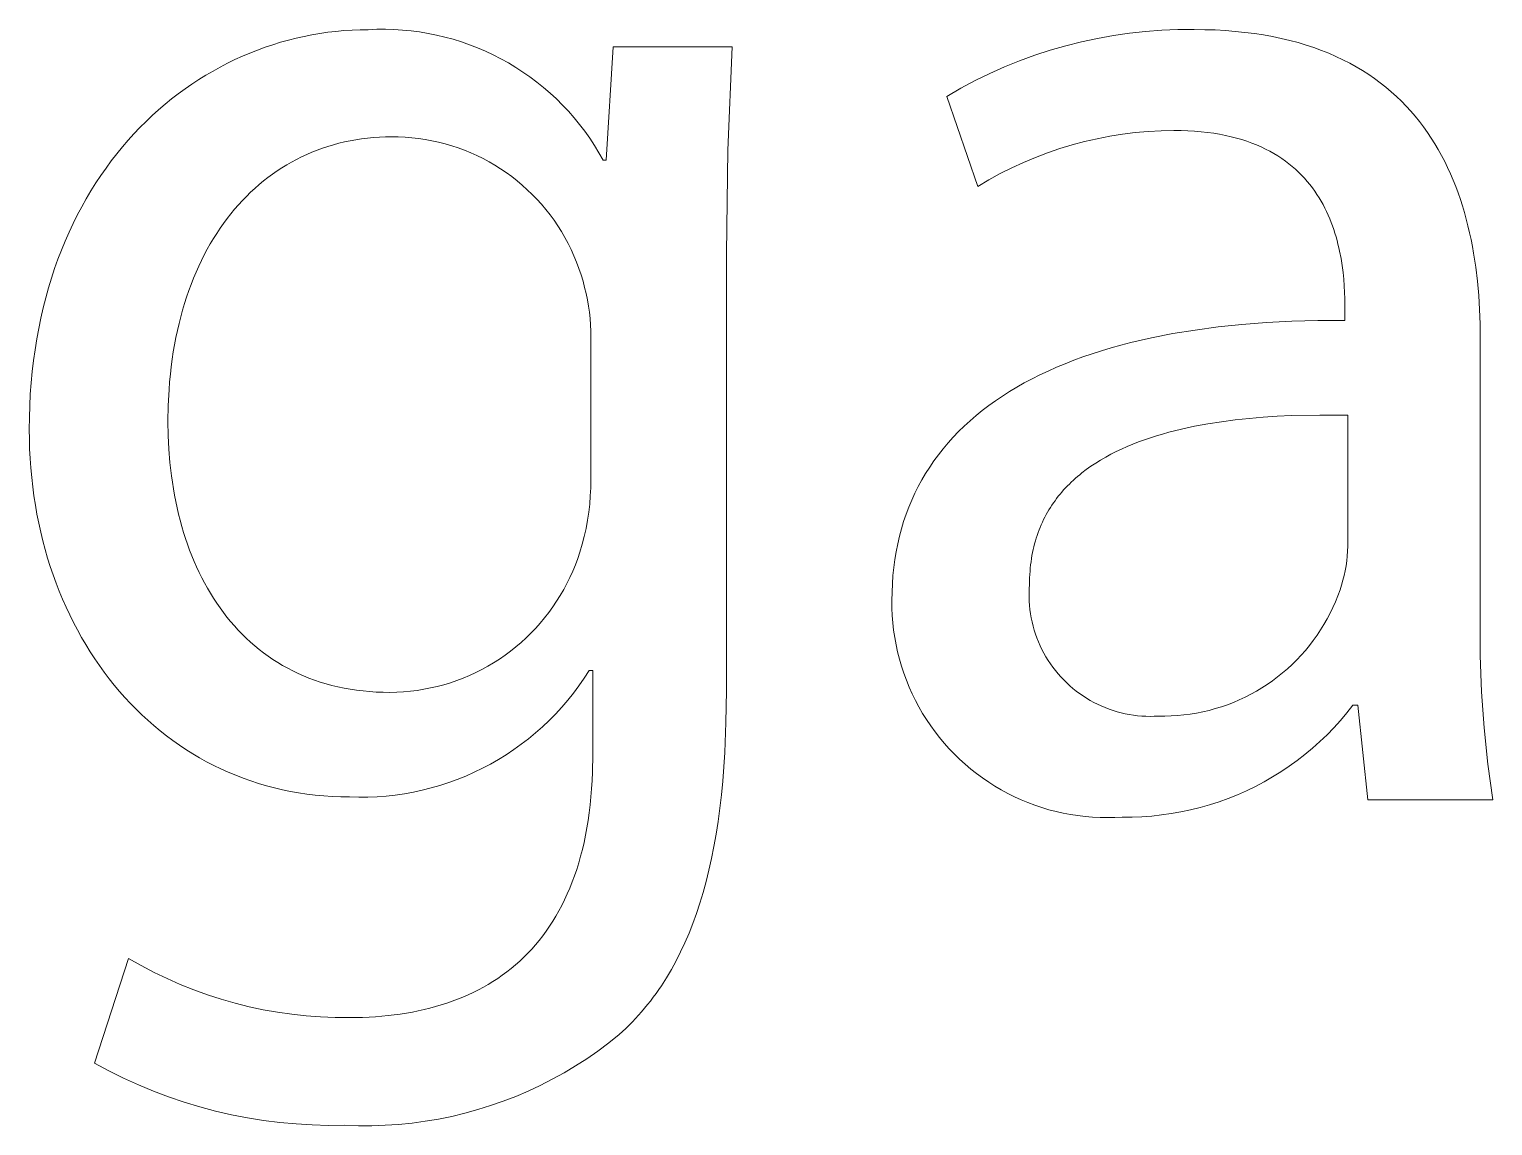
# Model space of a CAD drawing. Header units: millimetres. Extents: x 0 to 3480, y 0 to 2432.
# Drawn here: x 3240.81 to 3273.58, y 237.4 to 261.95 of the extents above; entities that cross this region are included whole.
import ezdxf

# ---------------------------------------------------------------- set-up
doc = ezdxf.new("R2010")
doc.units = ezdxf.units.MM
doc.header["$MEASUREMENT"] = 0
doc.layers.add('Domyślny', color=7, linetype='Continuous', true_color=0x000000)

msp = doc.modelspace()

# ---------------------------------------------------------------- linework, layer by layer
at = {"layer": 'Domyślny', "color": 18, "lineweight": 15, "true_color": 0x000000}
for p, q in [((3247.32, 261.854), (3247.499, 261.88)), ((3247.499, 261.88), (3247.678, 261.901)), ((3247.678, 261.901), (3247.858, 261.917)), ((3247.858, 261.917), (3248.039, 261.929)), ((3248.039, 261.929), (3248.22, 261.936)), ((3248.22, 261.936), (3248.401, 261.939)), ((3248.401, 261.939), (3248.594, 261.947)), ((3248.594, 261.947), (3248.786, 261.948)), ((3248.786, 261.948), (3248.978, 261.943)), ((3248.978, 261.943), (3249.171, 261.931)), ((3249.171, 261.931), (3249.362, 261.913)), ((3249.362, 261.913), (3249.553, 261.888)), ((3249.553, 261.888), (3249.743, 261.856)), ((3265.448, 261.86), (3265.809, 261.899)), ((3265.809, 261.899), (3266.171, 261.926)), ((3266.171, 261.926), (3266.534, 261.94)), ((3266.534, 261.94), (3266.897, 261.942)), ((3266.897, 261.942), (3267.136, 261.939)), ((3267.136, 261.939), (3267.369, 261.932)), ((3267.369, 261.932), (3267.597, 261.919)), ((3267.597, 261.919), (3267.819, 261.902)), ((3267.819, 261.902), (3268.036, 261.879)), ((3268.036, 261.879), (3268.247, 261.852)), ((3245.92, 261.482), (3246.091, 261.545)), ((3246.091, 261.545), (3246.263, 261.603)), ((3246.263, 261.603), (3246.437, 261.656)), ((3246.437, 261.656), (3246.612, 261.705)), ((3246.612, 261.705), (3246.787, 261.749)), ((3246.787, 261.749), (3246.964, 261.788)), ((3246.964, 261.788), (3247.141, 261.824)), ((3247.141, 261.824), (3247.32, 261.854)), ((3249.743, 261.856), (3249.931, 261.818)), ((3249.931, 261.818), (3250.119, 261.774)), ((3250.119, 261.774), (3250.304, 261.723)), ((3250.304, 261.723), (3250.488, 261.666)), ((3250.488, 261.666), (3250.67, 261.603)), ((3250.67, 261.603), (3250.849, 261.533)), ((3253.733, 259.018), (3253.883, 261.556)), ((3253.883, 261.556), (3256.549, 261.556)), ((3256.549, 261.556), (3256.454, 259.245)), ((3263.674, 261.479), (3264.023, 261.58)), ((3264.023, 261.58), (3264.376, 261.668)), ((3264.376, 261.668), (3264.731, 261.745)), ((3264.731, 261.745), (3265.088, 261.809)), ((3265.088, 261.809), (3265.448, 261.86)), ((3268.247, 261.852), (3268.453, 261.821)), ((3268.453, 261.821), (3268.653, 261.785)), ((3268.653, 261.785), (3268.849, 261.744)), ((3268.849, 261.744), (3269.039, 261.699)), ((3269.039, 261.699), (3269.224, 261.649)), ((3269.224, 261.649), (3269.404, 261.596)), ((3269.404, 261.596), (3269.579, 261.538)), ((3245.25, 261.188), (3245.416, 261.268)), ((3245.416, 261.268), (3245.582, 261.344)), ((3245.582, 261.344), (3245.75, 261.415)), ((3245.75, 261.415), (3245.92, 261.482)), ((3250.849, 261.533), (3251.026, 261.458)), ((3251.026, 261.458), (3251.2, 261.376)), ((3251.2, 261.376), (3251.372, 261.288)), ((3251.372, 261.288), (3251.54, 261.195)), ((3262.651, 261.106), (3262.988, 261.242)), ((3262.988, 261.242), (3263.329, 261.366)), ((3263.329, 261.366), (3263.674, 261.479)), ((3269.579, 261.538), (3269.749, 261.476)), ((3269.749, 261.476), (3269.914, 261.41)), ((3269.914, 261.41), (3270.074, 261.34)), ((3270.074, 261.34), (3270.23, 261.267)), ((3270.23, 261.267), (3270.381, 261.189)), ((3244.608, 260.823), (3244.766, 260.921)), ((3244.766, 260.921), (3244.925, 261.014)), ((3244.925, 261.014), (3245.087, 261.103)), ((3245.087, 261.103), (3245.25, 261.188)), ((3251.54, 261.195), (3251.705, 261.096)), ((3251.705, 261.096), (3251.866, 260.991)), ((3251.866, 260.991), (3252.024, 260.881)), ((3261.993, 260.799), (3262.319, 260.958)), ((3262.319, 260.958), (3262.651, 261.106)), ((3270.381, 261.189), (3270.527, 261.108)), ((3270.527, 261.108), (3270.669, 261.024)), ((3270.669, 261.024), (3270.806, 260.936)), ((3270.806, 260.936), (3270.939, 260.845)), ((3244.147, 260.503), (3244.298, 260.614)), ((3244.298, 260.614), (3244.452, 260.721)), ((3244.452, 260.721), (3244.608, 260.823)), ((3252.024, 260.881), (3252.178, 260.766)), ((3252.178, 260.766), (3252.328, 260.645)), ((3252.328, 260.645), (3252.474, 260.519)), ((3261.357, 260.447), (3261.672, 260.628)), ((3261.672, 260.628), (3261.993, 260.799)), ((3270.939, 260.845), (3271.067, 260.75)), ((3271.067, 260.75), (3271.191, 260.652)), ((3271.191, 260.652), (3271.311, 260.551)), ((3243.706, 260.145), (3243.851, 260.269)), ((3243.851, 260.269), (3243.998, 260.388)), ((3243.998, 260.388), (3244.147, 260.503)), ((3252.474, 260.519), (3252.615, 260.388)), ((3252.615, 260.388), (3252.752, 260.253)), ((3252.752, 260.253), (3252.884, 260.113)), ((3262.053, 258.43), (3261.357, 260.447)), ((3271.311, 260.551), (3271.427, 260.447)), ((3271.427, 260.447), (3271.538, 260.339)), ((3271.538, 260.339), (3271.646, 260.229)), ((3271.646, 260.229), (3271.749, 260.116)), ((3243.425, 259.885), (3243.564, 260.017)), ((3243.564, 260.017), (3243.706, 260.145)), ((3252.884, 260.113), (3253.011, 259.968)), ((3253.011, 259.968), (3253.133, 259.82)), ((3271.749, 260.116), (3271.849, 260.001)), ((3271.849, 260.001), (3271.944, 259.883)), ((3243.023, 259.463), (3243.154, 259.608)), ((3243.154, 259.608), (3243.288, 259.748)), ((3243.288, 259.748), (3243.425, 259.885)), ((3253.133, 259.82), (3253.25, 259.667)), ((3253.25, 259.667), (3253.361, 259.51)), ((3265.293, 259.599), (3265.007, 259.554)), ((3265.58, 259.635), (3265.293, 259.599)), ((3265.868, 259.66), (3265.58, 259.635)), ((3266.156, 259.676), (3265.868, 259.66)), ((3266.445, 259.682), (3266.156, 259.676)), ((3266.604, 259.68), (3266.445, 259.682)), ((3266.759, 259.675), (3266.604, 259.68)), ((3266.909, 259.666), (3266.759, 259.675)), ((3267.055, 259.654), (3266.909, 259.666)), ((3267.197, 259.638), (3267.055, 259.654)), ((3267.335, 259.619), (3267.197, 259.638)), ((3267.468, 259.597), (3267.335, 259.619)), ((3267.598, 259.571), (3267.468, 259.597)), ((3271.944, 259.883), (3272.036, 259.762)), ((3272.036, 259.762), (3272.124, 259.638)), ((3272.124, 259.638), (3272.208, 259.513)), ((3242.77, 259.161), (3242.895, 259.314)), ((3242.895, 259.314), (3243.023, 259.463)), ((3247.376, 259.286), (3247.257, 259.243)), ((3247.497, 259.326), (3247.376, 259.286)), ((3247.62, 259.363), (3247.497, 259.326)), ((3247.744, 259.396), (3247.62, 259.363)), ((3247.869, 259.426), (3247.744, 259.396)), ((3247.996, 259.452), (3247.869, 259.426)), ((3248.125, 259.475), (3247.996, 259.452)), ((3248.254, 259.495), (3248.125, 259.475)), ((3248.385, 259.511), (3248.254, 259.495)), ((3248.518, 259.523), (3248.385, 259.511)), ((3248.652, 259.532), (3248.518, 259.523)), ((3248.787, 259.538), (3248.652, 259.532)), ((3248.923, 259.54), (3248.787, 259.538)), ((3249.075, 259.538), (3248.923, 259.54)), ((3249.227, 259.531), (3249.075, 259.538)), ((3249.378, 259.52), (3249.227, 259.531)), ((3249.529, 259.503), (3249.378, 259.52)), ((3249.679, 259.48), (3249.529, 259.503)), ((3249.829, 259.453), (3249.679, 259.48)), ((3249.977, 259.42), (3249.829, 259.453)), ((3250.124, 259.383), (3249.977, 259.42)), ((3250.27, 259.34), (3250.124, 259.383)), ((3250.414, 259.292), (3250.27, 259.34)), ((3250.557, 259.24), (3250.414, 259.292)), ((3253.361, 259.51), (3253.468, 259.349)), ((3253.468, 259.349), (3253.568, 259.185)), ((3256.454, 259.245), (3256.421, 256.932)), ((3263.886, 259.276), (3263.612, 259.182)), ((3264.163, 259.36), (3263.886, 259.276)), ((3264.442, 259.434), (3264.163, 259.36)), ((3264.724, 259.499), (3264.442, 259.434)), ((3265.007, 259.554), (3264.724, 259.499)), ((3267.723, 259.543), (3267.598, 259.571)), ((3267.845, 259.512), (3267.723, 259.543)), ((3267.962, 259.478), (3267.845, 259.512)), ((3268.076, 259.441), (3267.962, 259.478)), ((3268.186, 259.401), (3268.076, 259.441)), ((3268.293, 259.359), (3268.186, 259.401)), ((3268.396, 259.315), (3268.293, 259.359)), ((3268.495, 259.268), (3268.396, 259.315)), ((3268.591, 259.218), (3268.495, 259.268)), ((3272.208, 259.513), (3272.288, 259.385)), ((3272.288, 259.385), (3272.365, 259.254)), ((3272.365, 259.254), (3272.439, 259.122)), ((3242.529, 258.842), (3242.648, 259.003)), ((3242.648, 259.003), (3242.77, 259.161)), ((3246.685, 258.977), (3246.575, 258.914)), ((3246.796, 259.036), (3246.685, 258.977)), ((3246.908, 259.093), (3246.796, 259.036)), ((3247.023, 259.146), (3246.908, 259.093)), ((3247.139, 259.196), (3247.023, 259.146)), ((3247.257, 259.243), (3247.139, 259.196)), ((3250.698, 259.182), (3250.557, 259.24)), ((3250.836, 259.12), (3250.698, 259.182)), ((3250.973, 259.053), (3250.836, 259.12)), ((3251.107, 258.981), (3250.973, 259.053)), ((3251.238, 258.905), (3251.107, 258.981)), ((3253.568, 259.185), (3253.663, 259.018)), ((3253.663, 259.018), (3253.733, 259.018)), ((3263.076, 258.967), (3262.813, 258.846)), ((3263.342, 259.079), (3263.076, 258.967)), ((3263.612, 259.182), (3263.342, 259.079)), ((3268.683, 259.166), (3268.591, 259.218)), ((3268.772, 259.113), (3268.683, 259.166)), ((3268.858, 259.057), (3268.772, 259.113)), ((3268.94, 258.999), (3268.858, 259.057)), ((3269.019, 258.939), (3268.94, 258.999)), ((3269.095, 258.877), (3269.019, 258.939)), ((3272.439, 259.122), (3272.509, 258.987)), ((3272.509, 258.987), (3272.575, 258.851)), ((3242.3, 258.507), (3242.413, 258.676)), ((3242.413, 258.676), (3242.529, 258.842)), ((3246.156, 258.631), (3246.055, 258.552)), ((3246.258, 258.706), (3246.156, 258.631)), ((3246.362, 258.779), (3246.258, 258.706)), ((3246.468, 258.848), (3246.362, 258.779)), ((3246.575, 258.914), (3246.468, 258.848)), ((3251.367, 258.824), (3251.238, 258.905)), ((3251.493, 258.739), (3251.367, 258.824)), ((3251.615, 258.65), (3251.493, 258.739)), ((3251.735, 258.556), (3251.615, 258.65)), ((3262.555, 258.716), (3262.301, 258.578)), ((3262.813, 258.846), (3262.555, 258.716)), ((3269.168, 258.814), (3269.095, 258.877)), ((3269.238, 258.748), (3269.168, 258.814)), ((3269.305, 258.682), (3269.238, 258.748)), ((3269.369, 258.613), (3269.305, 258.682)), ((3269.43, 258.544), (3269.369, 258.613)), ((3272.575, 258.851), (3272.638, 258.712)), ((3272.638, 258.712), (3272.698, 258.572)), ((3242.086, 258.156), (3242.191, 258.333)), ((3242.191, 258.333), (3242.3, 258.507)), ((3245.766, 258.299), (3245.674, 258.208)), ((3245.861, 258.386), (3245.766, 258.299)), ((3245.957, 258.471), (3245.861, 258.386)), ((3246.055, 258.552), (3245.957, 258.471)), ((3251.852, 258.459), (3251.735, 258.556)), ((3251.964, 258.357), (3251.852, 258.459)), ((3252.074, 258.252), (3251.964, 258.357)), ((3262.301, 258.578), (3262.053, 258.43)), ((3269.489, 258.473), (3269.43, 258.544)), ((3269.545, 258.4), (3269.489, 258.473)), ((3269.598, 258.327), (3269.545, 258.4)), ((3269.648, 258.252), (3269.598, 258.327)), ((3272.698, 258.572), (3272.755, 258.43)), ((3272.755, 258.43), (3272.808, 258.287)), ((3272.808, 258.287), (3272.859, 258.141)), ((3241.886, 257.788), (3241.984, 257.974)), ((3241.984, 257.974), (3242.086, 258.156)), ((3245.495, 258.019), (3245.409, 257.919)), ((3245.583, 258.115), (3245.495, 258.019)), ((3245.674, 258.208), (3245.583, 258.115)), ((3252.18, 258.143), (3252.074, 258.252)), ((3252.282, 258.03), (3252.18, 258.143)), ((3252.38, 257.914), (3252.282, 258.03)), ((3269.696, 258.177), (3269.648, 258.252)), ((3269.742, 258.1), (3269.696, 258.177)), ((3269.785, 258.023), (3269.742, 258.1)), ((3269.826, 257.945), (3269.785, 258.023)), ((3269.865, 257.866), (3269.826, 257.945)), ((3272.859, 258.141), (3272.906, 257.995)), ((3272.906, 257.995), (3272.95, 257.847)), ((3241.791, 257.598), (3241.886, 257.788)), ((3245.242, 257.712), (3245.162, 257.604)), ((3245.324, 257.817), (3245.242, 257.712)), ((3245.409, 257.919), (3245.324, 257.817)), ((3252.474, 257.795), (3252.38, 257.914)), ((3252.563, 257.672), (3252.474, 257.795)), ((3252.649, 257.547), (3252.563, 257.672)), ((3269.901, 257.786), (3269.865, 257.866)), ((3269.935, 257.707), (3269.901, 257.786)), ((3269.967, 257.626), (3269.935, 257.707)), ((3269.997, 257.546), (3269.967, 257.626)), ((3272.95, 257.847), (3272.992, 257.697)), ((3272.992, 257.697), (3273.03, 257.547)), ((3241.614, 257.207), (3241.7, 257.405)), ((3241.7, 257.405), (3241.791, 257.598)), ((3245.009, 257.38), (3244.936, 257.264)), ((3245.085, 257.493), (3245.009, 257.38)), ((3245.162, 257.604), (3245.085, 257.493)), ((3252.73, 257.418), (3252.649, 257.547)), ((3252.807, 257.287), (3252.73, 257.418)), ((3252.879, 257.153), (3252.807, 257.287)), ((3270.025, 257.465), (3269.997, 257.546)), ((3270.052, 257.383), (3270.025, 257.465)), ((3270.076, 257.302), (3270.052, 257.383)), ((3270.099, 257.221), (3270.076, 257.302)), ((3273.03, 257.547), (3273.066, 257.395)), ((3273.066, 257.395), (3273.099, 257.242)), ((3241.452, 256.8), (3241.531, 257.005)), ((3241.531, 257.005), (3241.614, 257.207)), ((3244.797, 257.023), (3244.73, 256.898)), ((3244.865, 257.145), (3244.797, 257.023)), ((3244.936, 257.264), (3244.865, 257.145)), ((3252.946, 257.017), (3252.879, 257.153)), ((3253.009, 256.879), (3252.946, 257.017)), ((3270.119, 257.14), (3270.099, 257.221)), ((3270.139, 257.059), (3270.119, 257.14)), ((3270.156, 256.978), (3270.139, 257.059)), ((3270.187, 256.818), (3270.156, 256.978)), ((3273.099, 257.242), (3273.129, 257.088)), ((3273.129, 257.088), (3273.157, 256.933)), ((3241.377, 256.59), (3241.452, 256.8)), ((3244.605, 256.642), (3244.546, 256.509)), ((3244.666, 256.771), (3244.605, 256.642)), ((3244.73, 256.898), (3244.666, 256.771)), ((3253.067, 256.738), (3253.009, 256.879)), ((3253.12, 256.596), (3253.067, 256.738)), ((3256.421, 256.932), (3256.421, 247.139)), ((3270.212, 256.659), (3270.187, 256.818)), ((3270.232, 256.504), (3270.212, 256.659)), ((3273.157, 256.933), (3273.204, 256.621)), ((3241.241, 256.16), (3241.307, 256.377)), ((3241.307, 256.377), (3241.377, 256.59)), ((3244.489, 256.374), (3244.435, 256.237)), ((3244.546, 256.509), (3244.489, 256.374)), ((3253.168, 256.452), (3253.12, 256.596)), ((3253.211, 256.306), (3253.168, 256.452)), ((3253.248, 256.169), (3253.211, 256.306)), ((3270.247, 256.351), (3270.232, 256.504)), ((3270.257, 256.203), (3270.247, 256.351)), ((3273.204, 256.621), (3273.242, 256.306)), ((3273.242, 256.306), (3273.271, 255.99)), ((3241.179, 255.939), (3241.241, 256.16)), ((3244.383, 256.097), (3244.334, 255.954)), ((3244.435, 256.237), (3244.383, 256.097)), ((3253.281, 256.031), (3253.248, 256.169)), ((3253.31, 255.892), (3253.281, 256.031)), ((3270.265, 256.059), (3270.257, 256.203)), ((3270.269, 255.92), (3270.265, 256.059)), ((3273.271, 255.99), (3273.291, 255.672)), ((3241.069, 255.485), (3241.122, 255.714)), ((3241.122, 255.714), (3241.179, 255.939)), ((3244.244, 255.661), (3244.203, 255.511)), ((3244.288, 255.809), (3244.244, 255.661)), ((3244.334, 255.954), (3244.288, 255.809)), ((3253.334, 255.752), (3253.31, 255.892)), ((3253.354, 255.612), (3253.334, 255.752)), ((3270.27, 255.788), (3270.269, 255.92)), ((3270.27, 255.429), (3270.27, 255.788)), ((3273.291, 255.672), (3273.302, 255.353)), ((3241.021, 255.253), (3241.069, 255.485)), ((3244.164, 255.359), (3244.128, 255.204)), ((3244.203, 255.511), (3244.164, 255.359)), ((3253.369, 255.471), (3253.354, 255.612)), ((3253.38, 255.329), (3253.369, 255.471)), ((3253.386, 255.187), (3253.38, 255.329)), ((3267.435, 255.284), (3267.967, 255.339)), ((3267.967, 255.339), (3268.517, 255.382)), ((3268.517, 255.382), (3269.084, 255.411)), ((3269.084, 255.411), (3269.669, 255.426)), ((3269.669, 255.426), (3270.27, 255.429)), ((3273.302, 255.353), (3273.306, 255.035)), ((3240.939, 254.776), (3240.978, 255.016)), ((3240.978, 255.016), (3241.021, 255.253)), ((3244.095, 255.047), (3244.064, 254.887)), ((3244.128, 255.204), (3244.095, 255.047)), ((3253.385, 254.904), (3253.388, 255.046)), ((3253.388, 255.046), (3253.386, 255.187)), ((3265.481, 254.934), (3265.942, 255.041)), ((3265.942, 255.041), (3266.422, 255.135)), ((3266.422, 255.135), (3266.92, 255.216)), ((3266.92, 255.216), (3267.435, 255.284)), ((3273.306, 255.035), (3273.306, 248.742)), ((3240.905, 254.532), (3240.939, 254.776)), ((3244.036, 254.725), (3244.012, 254.561)), ((3244.064, 254.887), (3244.036, 254.725)), ((3253.385, 251.867), (3253.385, 254.904)), ((3264.405, 254.612), (3264.611, 254.682)), ((3264.611, 254.682), (3264.822, 254.75)), ((3264.822, 254.75), (3265.037, 254.814)), ((3265.037, 254.814), (3265.256, 254.876)), ((3265.256, 254.876), (3265.481, 254.934)), ((3240.877, 254.285), (3240.905, 254.532)), ((3243.989, 254.394), (3243.97, 254.225)), ((3244.012, 254.561), (3243.989, 254.394)), ((3263.628, 254.298), (3263.815, 254.381)), ((3263.815, 254.381), (3264.007, 254.461)), ((3264.007, 254.461), (3264.204, 254.538)), ((3264.204, 254.538), (3264.405, 254.612)), ((3240.834, 253.778), (3240.853, 254.033)), ((3240.853, 254.033), (3240.877, 254.285)), ((3243.954, 254.054), (3243.94, 253.88)), ((3243.97, 254.225), (3243.954, 254.054)), ((3262.925, 253.935), (3263.094, 254.03)), ((3263.094, 254.03), (3263.267, 254.122)), ((3263.267, 254.122), (3263.445, 254.212)), ((3263.445, 254.212), (3263.628, 254.298)), ((3240.821, 253.52), (3240.834, 253.778)), ((3243.94, 253.88), (3243.922, 253.527)), ((3262.448, 253.631), (3262.602, 253.735)), ((3262.602, 253.735), (3262.761, 253.837)), ((3262.761, 253.837), (3262.925, 253.935)), ((3240.813, 253.257), (3240.821, 253.52)), ((3243.922, 253.527), (3243.916, 253.165)), ((3262.014, 253.3), (3262.154, 253.413)), ((3262.154, 253.413), (3262.298, 253.524)), ((3262.298, 253.524), (3262.448, 253.631)), ((3240.81, 252.991), (3240.813, 253.257)), ((3243.916, 253.165), (3243.921, 252.856)), ((3261.623, 252.942), (3261.748, 253.065)), ((3261.748, 253.065), (3261.879, 253.184)), ((3261.879, 253.184), (3262.014, 253.3)), ((3266.909, 253.061), (3266.617, 252.998)), ((3267.207, 253.116), (3266.909, 253.061)), ((3267.51, 253.163), (3267.207, 253.116)), ((3267.817, 253.203), (3267.51, 253.163)), ((3268.128, 253.236), (3267.817, 253.203)), ((3268.442, 253.263), (3268.128, 253.236)), ((3268.758, 253.284), (3268.442, 253.263)), ((3269.075, 253.299), (3268.758, 253.284)), ((3269.709, 253.312), (3269.075, 253.299)), ((3270.339, 253.308), (3269.709, 253.312)), ((3270.339, 250.376), (3270.339, 253.308)), ((3240.812, 252.773), (3240.81, 252.991)), ((3240.819, 252.557), (3240.812, 252.773)), ((3243.921, 252.856), (3243.936, 252.551)), ((3261.277, 252.559), (3261.387, 252.689)), ((3261.387, 252.689), (3261.503, 252.817)), ((3261.503, 252.817), (3261.623, 252.942)), ((3265.653, 252.711), (3265.524, 252.66)), ((3265.784, 252.758), (3265.653, 252.711)), ((3265.918, 252.804), (3265.784, 252.758)), ((3266.054, 252.847), (3265.918, 252.804)), ((3266.192, 252.888), (3266.054, 252.847)), ((3266.332, 252.927), (3266.192, 252.888)), ((3266.617, 252.998), (3266.332, 252.927)), ((3240.83, 252.342), (3240.819, 252.557)), ((3243.936, 252.551), (3243.96, 252.25)), ((3261.071, 252.288), (3261.171, 252.425)), ((3261.171, 252.425), (3261.277, 252.559)), ((3264.917, 252.371), (3264.804, 252.306)), ((3265.033, 252.434), (3264.917, 252.371)), ((3265.151, 252.495), (3265.033, 252.434)), ((3265.273, 252.552), (3265.151, 252.495)), ((3265.397, 252.608), (3265.273, 252.552)), ((3265.524, 252.66), (3265.397, 252.608)), ((3240.845, 252.129), (3240.83, 252.342)), ((3240.864, 251.918), (3240.845, 252.129)), ((3243.96, 252.25), (3243.994, 251.953)), ((3260.885, 252.006), (3260.975, 252.149)), ((3260.975, 252.149), (3261.071, 252.288)), ((3264.483, 252.093), (3264.383, 252.016)), ((3264.587, 252.167), (3264.483, 252.093)), ((3264.694, 252.238), (3264.587, 252.167)), ((3264.804, 252.306), (3264.694, 252.238)), ((3240.888, 251.709), (3240.864, 251.918)), ((3240.916, 251.502), (3240.888, 251.709)), ((3243.994, 251.953), (3244.015, 251.807)), ((3244.015, 251.807), (3244.038, 251.661)), ((3253.383, 251.684), (3253.385, 251.867)), ((3260.643, 251.562), (3260.719, 251.713)), ((3260.719, 251.713), (3260.799, 251.861)), ((3260.799, 251.861), (3260.885, 252.006)), ((3264.059, 251.725), (3264.017, 251.68)), ((3264.103, 251.769), (3264.059, 251.725)), ((3264.147, 251.812), (3264.103, 251.769)), ((3264.193, 251.854), (3264.147, 251.812)), ((3264.239, 251.896), (3264.193, 251.854)), ((3264.286, 251.937), (3264.239, 251.896)), ((3264.334, 251.977), (3264.286, 251.937)), ((3264.383, 252.016), (3264.334, 251.977)), ((3240.947, 251.297), (3240.916, 251.502)), ((3244.038, 251.661), (3244.063, 251.518)), ((3244.063, 251.518), (3244.091, 251.375)), ((3253.361, 251.319), (3253.375, 251.501)), ((3253.375, 251.501), (3253.383, 251.684)), ((3260.508, 251.252), (3260.573, 251.408)), ((3260.573, 251.408), (3260.643, 251.562)), ((3263.782, 251.396), (3263.746, 251.346)), ((3263.818, 251.445), (3263.782, 251.396)), ((3263.856, 251.494), (3263.818, 251.445)), ((3263.895, 251.542), (3263.856, 251.494)), ((3263.934, 251.589), (3263.895, 251.542)), ((3263.975, 251.635), (3263.934, 251.589)), ((3264.017, 251.68), (3263.975, 251.635)), ((3240.983, 251.094), (3240.947, 251.297)), ((3241.023, 250.893), (3240.983, 251.094)), ((3244.091, 251.375), (3244.121, 251.234)), ((3244.121, 251.234), (3244.154, 251.094)), ((3244.154, 251.094), (3244.189, 250.956)), ((3253.313, 250.956), (3253.34, 251.137)), ((3253.34, 251.137), (3253.361, 251.319)), ((3260.392, 250.931), (3260.447, 251.093)), ((3260.447, 251.093), (3260.508, 251.252)), ((3263.583, 251.083), (3263.554, 251.028)), ((3263.614, 251.137), (3263.583, 251.083)), ((3263.645, 251.191), (3263.614, 251.137)), ((3263.678, 251.243), (3263.645, 251.191)), ((3263.711, 251.295), (3263.678, 251.243)), ((3263.746, 251.346), (3263.711, 251.295)), ((3241.067, 250.694), (3241.023, 250.893)), ((3244.189, 250.956), (3244.227, 250.82)), ((3244.227, 250.82), (3244.267, 250.685)), ((3253.239, 250.597), (3253.279, 250.776)), ((3253.279, 250.776), (3253.313, 250.956)), ((3260.298, 250.598), (3260.343, 250.766)), ((3260.343, 250.766), (3260.392, 250.931)), ((3263.425, 250.74), (3263.402, 250.68)), ((3263.448, 250.799), (3263.425, 250.74)), ((3263.473, 250.858), (3263.448, 250.799)), ((3263.499, 250.915), (3263.473, 250.858)), ((3263.526, 250.972), (3263.499, 250.915)), ((3263.554, 251.028), (3263.526, 250.972)), ((3241.115, 250.498), (3241.067, 250.694)), ((3241.166, 250.303), (3241.115, 250.498)), ((3244.267, 250.685), (3244.309, 250.552)), ((3244.309, 250.552), (3244.354, 250.42)), ((3244.354, 250.42), (3244.402, 250.291)), ((3253.142, 250.245), (3253.194, 250.42)), ((3253.194, 250.42), (3253.239, 250.597)), ((3260.224, 250.254), (3260.258, 250.428)), ((3260.258, 250.428), (3260.298, 250.598)), ((3263.325, 250.43), (3263.308, 250.366)), ((3263.342, 250.494), (3263.325, 250.43)), ((3263.361, 250.557), (3263.342, 250.494)), ((3263.381, 250.619), (3263.361, 250.557)), ((3263.402, 250.68), (3263.381, 250.619)), ((3241.222, 250.112), (3241.166, 250.303)), ((3241.281, 249.922), (3241.222, 250.112)), ((3244.402, 250.291), (3244.452, 250.163)), ((3244.452, 250.163), (3244.504, 250.037)), ((3253.04, 249.956), (3253.093, 250.1)), ((3253.093, 250.1), (3253.142, 250.245)), ((3260.171, 249.9), (3260.195, 250.079)), ((3260.195, 250.079), (3260.224, 250.254)), ((3263.255, 250.098), (3263.245, 250.029)), ((3263.266, 250.166), (3263.255, 250.098)), ((3263.279, 250.234), (3263.266, 250.166)), ((3263.293, 250.3), (3263.279, 250.234)), ((3263.308, 250.366), (3263.293, 250.3)), ((3270.315, 250.046), (3270.327, 250.155)), ((3270.327, 250.155), (3270.335, 250.265)), ((3270.335, 250.265), (3270.339, 250.376)), ((3241.344, 249.735), (3241.281, 249.922)), ((3244.504, 250.037), (3244.558, 249.913)), ((3244.558, 249.913), (3244.615, 249.791)), ((3244.615, 249.791), (3244.675, 249.671)), ((3252.919, 249.676), (3252.982, 249.815)), ((3252.982, 249.815), (3253.04, 249.956)), ((3260.153, 249.719), (3260.171, 249.9)), ((3263.218, 249.743), (3263.214, 249.669)), ((3263.223, 249.816), (3263.218, 249.743)), ((3263.229, 249.888), (3263.223, 249.816)), ((3263.236, 249.959), (3263.229, 249.888)), ((3263.245, 250.029), (3263.236, 249.959)), ((3270.257, 249.72), (3270.28, 249.828)), ((3270.28, 249.828), (3270.3, 249.937)), ((3270.3, 249.937), (3270.315, 250.046)), ((3241.411, 249.551), (3241.344, 249.735)), ((3241.482, 249.369), (3241.411, 249.551)), ((3244.675, 249.671), (3244.737, 249.553)), ((3244.737, 249.553), (3244.801, 249.437)), ((3244.801, 249.437), (3244.868, 249.323)), ((3252.779, 249.404), (3252.851, 249.539)), ((3252.851, 249.539), (3252.919, 249.676)), ((3260.132, 249.348), (3260.14, 249.535)), ((3260.14, 249.535), (3260.153, 249.719)), ((3263.205, 249.425), (3263.202, 249.331)), ((3263.212, 249.518), (3263.205, 249.425)), ((3263.214, 249.669), (3263.212, 249.594)), ((3263.212, 249.594), (3263.212, 249.518)), ((3270.165, 249.402), (3270.2, 249.507)), ((3270.2, 249.507), (3270.23, 249.613)), ((3270.23, 249.613), (3270.257, 249.72)), ((3241.556, 249.19), (3241.482, 249.369)), ((3241.634, 249.013), (3241.556, 249.19)), ((3244.868, 249.323), (3244.937, 249.212)), ((3244.937, 249.212), (3245.009, 249.103)), ((3245.009, 249.103), (3245.083, 248.996)), ((3252.536, 249.016), (3252.621, 249.143)), ((3252.621, 249.143), (3252.703, 249.272)), ((3252.703, 249.272), (3252.779, 249.404)), ((3260.129, 249.159), (3260.132, 249.348)), ((3260.13, 248.993), (3260.129, 249.159)), ((3263.202, 249.331), (3263.202, 249.237)), ((3263.202, 249.237), (3263.205, 249.144)), ((3263.205, 249.144), (3263.211, 249.05)), ((3270.005, 249.004), (3270.063, 249.135)), ((3270.063, 249.135), (3270.117, 249.268)), ((3270.117, 249.268), (3270.165, 249.402)), ((3241.715, 248.84), (3241.634, 249.013)), ((3241.8, 248.669), (3241.715, 248.84)), ((3245.083, 248.996), (3245.159, 248.892)), ((3245.159, 248.892), (3245.238, 248.79)), ((3245.238, 248.79), (3245.319, 248.69)), ((3252.254, 248.655), (3252.352, 248.772)), ((3252.352, 248.772), (3252.446, 248.892)), ((3252.446, 248.892), (3252.536, 249.016)), ((3260.137, 248.828), (3260.13, 248.993)), ((3260.15, 248.663), (3260.137, 248.828)), ((3263.211, 249.05), (3263.221, 248.957)), ((3263.221, 248.957), (3263.234, 248.865)), ((3263.234, 248.865), (3263.25, 248.772)), ((3263.25, 248.772), (3263.269, 248.681)), ((3269.876, 248.748), (3269.943, 248.875)), ((3269.943, 248.875), (3270.005, 249.004)), ((3241.888, 248.501), (3241.8, 248.669)), ((3241.98, 248.335), (3241.888, 248.501)), ((3245.319, 248.69), (3245.403, 248.593)), ((3245.403, 248.593), (3245.489, 248.499)), ((3245.489, 248.499), (3245.578, 248.407)), ((3251.937, 248.324), (3252.046, 248.43)), ((3252.046, 248.43), (3252.152, 248.541)), ((3252.152, 248.541), (3252.254, 248.655)), ((3260.168, 248.498), (3260.15, 248.663)), ((3260.192, 248.334), (3260.168, 248.498)), ((3263.269, 248.681), (3263.291, 248.59)), ((3263.291, 248.59), (3263.317, 248.5)), ((3263.317, 248.5), (3263.345, 248.411)), ((3269.65, 248.383), (3269.729, 248.502)), ((3269.729, 248.502), (3269.805, 248.624)), ((3269.805, 248.624), (3269.876, 248.748)), ((3273.306, 248.742), (3273.306, 247.93)), ((3242.075, 248.173), (3241.98, 248.335)), ((3242.174, 248.014), (3242.075, 248.173)), ((3245.578, 248.407), (3245.669, 248.318)), ((3245.669, 248.318), (3245.762, 248.231)), ((3245.762, 248.231), (3245.858, 248.148)), ((3245.858, 248.148), (3245.957, 248.067)), ((3251.588, 248.027), (3251.707, 248.122)), ((3251.707, 248.122), (3251.824, 248.221)), ((3251.824, 248.221), (3251.937, 248.324)), ((3260.222, 248.171), (3260.192, 248.334)), ((3260.257, 248.009), (3260.222, 248.171)), ((3263.345, 248.411), (3263.377, 248.322)), ((3263.377, 248.322), (3263.412, 248.235)), ((3263.412, 248.235), (3263.449, 248.15)), ((3263.449, 248.15), (3263.49, 248.065)), ((3269.388, 248.042), (3269.479, 248.153)), ((3269.479, 248.153), (3269.566, 248.266)), ((3269.566, 248.266), (3269.65, 248.383)), ((3242.275, 247.858), (3242.174, 248.014)), ((3242.38, 247.705), (3242.275, 247.858)), ((3245.957, 248.067), (3246.057, 247.989)), ((3246.057, 247.989), (3246.161, 247.914)), ((3246.161, 247.914), (3246.266, 247.842)), ((3246.266, 247.842), (3246.374, 247.773)), ((3246.374, 247.773), (3246.485, 247.707)), ((3251.21, 247.768), (3251.339, 247.85)), ((3251.339, 247.85), (3251.465, 247.936)), ((3251.465, 247.936), (3251.588, 248.027)), ((3260.298, 247.849), (3260.257, 248.009)), ((3260.344, 247.69), (3260.298, 247.849)), ((3263.49, 248.065), (3263.533, 247.982)), ((3263.533, 247.982), (3263.579, 247.901)), ((3263.579, 247.901), (3263.629, 247.821)), ((3263.629, 247.821), (3263.68, 247.743)), ((3269.092, 247.731), (3269.194, 247.831)), ((3269.194, 247.831), (3269.293, 247.935)), ((3269.293, 247.935), (3269.388, 248.042)), ((3273.306, 247.93), (3273.334, 247.118)), ((3242.489, 247.555), (3242.38, 247.705)), ((3242.6, 247.409), (3242.489, 247.555)), ((3246.485, 247.707), (3246.598, 247.644)), ((3246.598, 247.644), (3246.713, 247.585)), ((3246.713, 247.585), (3246.831, 247.529)), ((3246.831, 247.529), (3246.951, 247.475)), ((3246.951, 247.475), (3247.073, 247.426)), ((3250.528, 247.425), (3250.669, 247.484)), ((3250.669, 247.484), (3250.808, 247.548)), ((3250.808, 247.548), (3250.944, 247.617)), ((3250.944, 247.617), (3251.078, 247.69)), ((3251.078, 247.69), (3251.21, 247.768)), ((3253.35, 247.591), (3253.239, 247.419)), ((3253.431, 247.591), (3253.35, 247.591)), ((3253.431, 245.713), (3253.431, 247.591)), ((3260.396, 247.533), (3260.344, 247.69)), ((3260.453, 247.377), (3260.396, 247.533)), ((3263.68, 247.743), (3263.735, 247.667)), ((3263.735, 247.667), (3263.792, 247.593)), ((3263.792, 247.593), (3263.851, 247.521)), ((3263.851, 247.521), (3263.913, 247.45)), ((3263.913, 247.45), (3263.978, 247.382)), ((3268.652, 247.365), (3268.767, 247.451)), ((3268.767, 247.451), (3268.878, 247.54)), ((3268.878, 247.54), (3268.987, 247.634)), ((3268.987, 247.634), (3269.092, 247.731)), ((3242.715, 247.265), (3242.6, 247.409)), ((3242.833, 247.126), (3242.715, 247.265)), ((3242.953, 246.989), (3242.833, 247.126)), ((3247.073, 247.426), (3247.198, 247.379)), ((3247.198, 247.379), (3247.326, 247.336)), ((3247.326, 247.336), (3247.456, 247.297)), ((3247.456, 247.297), (3247.588, 247.261)), ((3247.588, 247.261), (3247.723, 247.228)), ((3247.723, 247.228), (3247.86, 247.2)), ((3247.86, 247.2), (3248, 247.175)), ((3248, 247.175), (3248.142, 247.153)), ((3248.142, 247.153), (3248.286, 247.136)), ((3248.286, 247.136), (3248.433, 247.122)), ((3248.433, 247.122), (3248.582, 247.112)), ((3249.193, 247.116), (3249.346, 247.13)), ((3249.346, 247.13), (3249.497, 247.149)), ((3249.497, 247.149), (3249.648, 247.173)), ((3249.648, 247.173), (3249.798, 247.203)), ((3249.798, 247.203), (3249.947, 247.237)), ((3249.947, 247.237), (3250.095, 247.277)), ((3250.095, 247.277), (3250.241, 247.321)), ((3250.241, 247.321), (3250.385, 247.371)), ((3250.385, 247.371), (3250.528, 247.425)), ((3253.121, 247.25), (3252.998, 247.086)), ((3253.239, 247.419), (3253.121, 247.25)), ((3256.421, 247.139), (3256.412, 246.43)), ((3260.516, 247.224), (3260.453, 247.377)), ((3260.583, 247.073), (3260.516, 247.224)), ((3263.978, 247.382), (3264.044, 247.317)), ((3264.044, 247.317), (3264.113, 247.253)), ((3264.113, 247.253), (3264.184, 247.192)), ((3264.184, 247.192), (3264.257, 247.134)), ((3264.257, 247.134), (3264.332, 247.078)), ((3268.166, 247.063), (3268.291, 247.132)), ((3268.291, 247.132), (3268.414, 247.206)), ((3268.414, 247.206), (3268.534, 247.283)), ((3268.534, 247.283), (3268.652, 247.365)), ((3273.334, 247.118), (3273.39, 246.308)), ((3243.077, 246.856), (3242.953, 246.989)), ((3243.204, 246.727), (3243.077, 246.856)), ((3248.582, 247.112), (3248.734, 247.106)), ((3248.734, 247.106), (3248.888, 247.104)), ((3248.888, 247.104), (3249.041, 247.107)), ((3249.041, 247.107), (3249.193, 247.116)), ((3252.87, 246.927), (3252.736, 246.771)), ((3252.998, 247.086), (3252.87, 246.927)), ((3260.656, 246.924), (3260.583, 247.073)), ((3260.734, 246.778), (3260.656, 246.924)), ((3264.332, 247.078), (3264.409, 247.025)), ((3264.409, 247.025), (3264.488, 246.974)), ((3264.488, 246.974), (3264.569, 246.926)), ((3264.569, 246.926), (3264.651, 246.881)), ((3264.651, 246.881), (3264.734, 246.839)), ((3264.734, 246.839), (3264.819, 246.8)), ((3264.819, 246.8), (3264.905, 246.763)), ((3267.508, 246.782), (3267.643, 246.829)), ((3267.643, 246.829), (3267.777, 246.881)), ((3267.777, 246.881), (3267.908, 246.937)), ((3267.908, 246.937), (3268.038, 246.998)), ((3268.038, 246.998), (3268.166, 247.063)), ((3270.455, 246.818), (3270.318, 246.645)), ((3270.56, 246.818), (3270.455, 246.818)), ((3270.791, 244.697), (3270.56, 246.818)), ((3243.334, 246.601), (3243.204, 246.727)), ((3243.466, 246.479), (3243.334, 246.601)), ((3243.602, 246.36), (3243.466, 246.479)), ((3252.453, 246.475), (3252.304, 246.334)), ((3252.597, 246.62), (3252.453, 246.475)), ((3252.736, 246.771), (3252.597, 246.62)), ((3260.817, 246.635), (3260.734, 246.778)), ((3260.905, 246.494), (3260.817, 246.635)), ((3260.997, 246.357), (3260.905, 246.494)), ((3264.905, 246.763), (3264.993, 246.73)), ((3264.993, 246.73), (3265.082, 246.7)), ((3265.082, 246.7), (3265.171, 246.672)), ((3265.171, 246.672), (3265.262, 246.648)), ((3265.262, 246.648), (3265.353, 246.627)), ((3265.353, 246.627), (3265.445, 246.609)), ((3265.445, 246.609), (3265.537, 246.595)), ((3265.537, 246.595), (3265.63, 246.583)), ((3265.63, 246.583), (3265.723, 246.575)), ((3265.723, 246.575), (3265.817, 246.57)), ((3265.817, 246.57), (3265.91, 246.568)), ((3265.91, 246.568), (3266.004, 246.57)), ((3266.004, 246.57), (3266.098, 246.574)), ((3266.098, 246.574), (3266.241, 246.573)), ((3266.241, 246.573), (3266.384, 246.577)), ((3266.384, 246.577), (3266.527, 246.586)), ((3266.527, 246.586), (3266.669, 246.6)), ((3266.669, 246.6), (3266.811, 246.618)), ((3266.811, 246.618), (3266.953, 246.641)), ((3266.953, 246.641), (3267.093, 246.67)), ((3267.093, 246.67), (3267.233, 246.702)), ((3267.233, 246.702), (3267.371, 246.74)), ((3267.371, 246.74), (3267.508, 246.782)), ((3270.176, 246.476), (3270.027, 246.313)), ((3270.318, 246.645), (3270.176, 246.476)), ((3243.74, 246.246), (3243.602, 246.36)), ((3243.881, 246.135), (3243.74, 246.246)), ((3244.024, 246.028), (3243.881, 246.135)), ((3252.15, 246.198), (3251.992, 246.068)), ((3252.304, 246.334), (3252.15, 246.198)), ((3256.412, 246.43), (3256.385, 245.757)), ((3261.095, 246.223), (3260.997, 246.357)), ((3261.196, 246.092), (3261.095, 246.223)), ((3269.873, 246.155), (3269.713, 246.003)), ((3270.027, 246.313), (3269.873, 246.155)), ((3273.39, 246.308), (3273.473, 245.501)), ((3244.171, 245.925), (3244.024, 246.028)), ((3244.32, 245.826), (3244.171, 245.925)), ((3244.471, 245.731), (3244.32, 245.826)), ((3251.663, 245.823), (3251.492, 245.71)), ((3251.829, 245.943), (3251.663, 245.823)), ((3251.992, 246.068), (3251.829, 245.943)), ((3261.303, 245.965), (3261.196, 246.092)), ((3261.413, 245.842), (3261.303, 245.965)), ((3261.528, 245.722), (3261.413, 245.842)), ((3269.549, 245.856), (3269.379, 245.715)), ((3269.713, 246.003), (3269.549, 245.856)), ((3244.626, 245.64), (3244.471, 245.731)), ((3244.782, 245.553), (3244.626, 245.64)), ((3244.941, 245.47), (3244.782, 245.553)), ((3251.14, 245.5), (3250.958, 245.405)), ((3251.318, 245.602), (3251.14, 245.5)), ((3251.492, 245.71), (3251.318, 245.602)), ((3253.425, 245.322), (3253.431, 245.713)), ((3256.385, 245.757), (3256.339, 245.116)), ((3261.646, 245.607), (3261.528, 245.722)), ((3261.769, 245.496), (3261.646, 245.607)), ((3261.896, 245.389), (3261.769, 245.496)), ((3269.205, 245.579), (3269.026, 245.45)), ((3269.379, 245.715), (3269.205, 245.579)), ((3273.473, 245.501), (3273.584, 244.697)), ((3245.103, 245.392), (3244.941, 245.47)), ((3245.267, 245.318), (3245.103, 245.392)), ((3245.433, 245.248), (3245.267, 245.318)), ((3245.602, 245.183), (3245.433, 245.248)), ((3245.773, 245.122), (3245.602, 245.183)), ((3250.396, 245.156), (3250.203, 245.086)), ((3250.586, 245.232), (3250.396, 245.156)), ((3250.774, 245.315), (3250.586, 245.232)), ((3250.958, 245.405), (3250.774, 245.315)), ((3253.416, 245.132), (3253.425, 245.322)), ((3262.025, 245.286), (3261.896, 245.389)), ((3262.159, 245.188), (3262.025, 245.286)), ((3262.296, 245.095), (3262.159, 245.188)), ((3268.655, 245.211), (3268.463, 245.102)), ((3268.842, 245.328), (3268.655, 245.211)), ((3269.026, 245.45), (3268.842, 245.328)), ((3245.946, 245.066), (3245.773, 245.122)), ((3246.121, 245.014), (3245.946, 245.066)), ((3246.299, 244.967), (3246.121, 245.014)), ((3246.478, 244.925), (3246.299, 244.967)), ((3246.66, 244.887), (3246.478, 244.925)), ((3246.843, 244.855), (3246.66, 244.887)), ((3247.029, 244.827), (3246.843, 244.855)), ((3247.216, 244.804), (3247.029, 244.827)), ((3249.21, 244.836), (3249.007, 244.806)), ((3249.412, 244.872), (3249.21, 244.836)), ((3249.612, 244.915), (3249.412, 244.872)), ((3249.811, 244.965), (3249.612, 244.915)), ((3250.008, 245.022), (3249.811, 244.965)), ((3250.203, 245.086), (3250.008, 245.022)), ((3253.39, 244.764), (3253.405, 244.946)), ((3253.405, 244.946), (3253.416, 245.132)), ((3256.339, 245.116), (3256.309, 244.808)), ((3262.436, 245.006), (3262.296, 245.095)), ((3262.578, 244.922), (3262.436, 245.006)), ((3262.724, 244.843), (3262.578, 244.922)), ((3262.872, 244.77), (3262.724, 244.843)), ((3268.069, 244.902), (3267.868, 244.813)), ((3268.268, 244.999), (3268.069, 244.902)), ((3268.463, 245.102), (3268.268, 244.999)), ((3247.405, 244.786), (3247.216, 244.804)), ((3247.596, 244.773), (3247.405, 244.786)), ((3247.789, 244.765), (3247.596, 244.773)), ((3247.984, 244.763), (3247.789, 244.765)), ((3248.189, 244.758), (3247.984, 244.763)), ((3248.394, 244.759), (3248.189, 244.758)), ((3248.599, 244.768), (3248.394, 244.759)), ((3248.803, 244.784), (3248.599, 244.768)), ((3249.007, 244.806), (3248.803, 244.784)), ((3253.35, 244.41), (3253.372, 244.585)), ((3253.372, 244.585), (3253.39, 244.764)), ((3256.275, 244.509), (3256.236, 244.217)), ((3256.309, 244.808), (3256.275, 244.509)), ((3263.023, 244.701), (3262.872, 244.77)), ((3263.176, 244.638), (3263.023, 244.701)), ((3263.331, 244.579), (3263.176, 244.638)), ((3263.488, 244.527), (3263.331, 244.579)), ((3263.647, 244.479), (3263.488, 244.527)), ((3267.033, 244.528), (3266.819, 244.475)), ((3267.245, 244.588), (3267.033, 244.528)), ((3267.455, 244.656), (3267.245, 244.588)), ((3267.663, 244.731), (3267.455, 244.656)), ((3267.868, 244.813), (3267.663, 244.731)), ((3273.584, 244.697), (3270.791, 244.697)), ((3253.299, 244.071), (3253.326, 244.239)), ((3253.326, 244.239), (3253.35, 244.41)), ((3256.236, 244.217), (3256.192, 243.933)), ((3263.807, 244.438), (3263.647, 244.479)), ((3263.968, 244.401), (3263.807, 244.438)), ((3264.131, 244.371), (3263.968, 244.401)), ((3264.295, 244.346), (3264.131, 244.371)), ((3264.459, 244.326), (3264.295, 244.346)), ((3264.624, 244.312), (3264.459, 244.326)), ((3264.79, 244.304), (3264.624, 244.312)), ((3264.955, 244.302), (3264.79, 244.304)), ((3265.121, 244.305), (3264.955, 244.302)), ((3265.286, 244.314), (3265.121, 244.305)), ((3265.507, 244.314), (3265.286, 244.314)), ((3265.727, 244.322), (3265.507, 244.314)), ((3265.948, 244.337), (3265.727, 244.322)), ((3266.167, 244.36), (3265.948, 244.337)), ((3266.386, 244.391), (3266.167, 244.36)), ((3266.603, 244.429), (3266.386, 244.391)), ((3266.819, 244.475), (3266.603, 244.429)), ((3253.234, 243.747), (3253.268, 243.907)), ((3253.268, 243.907), (3253.299, 244.071)), ((3256.192, 243.933), (3256.143, 243.656)), ((3253.158, 243.437), (3253.198, 243.59)), ((3253.198, 243.59), (3253.234, 243.747)), ((3256.143, 243.656), (3256.09, 243.388)), ((3253.07, 243.141), (3253.116, 243.288)), ((3253.116, 243.288), (3253.158, 243.437)), ((3256.09, 243.388), (3256.032, 243.127)), ((3252.917, 242.724), (3252.971, 242.86)), ((3252.971, 242.86), (3253.022, 242.999)), ((3253.022, 242.999), (3253.07, 243.141)), ((3255.97, 242.873), (3255.902, 242.626)), ((3256.032, 243.127), (3255.97, 242.873)), ((3252.8, 242.463), (3252.86, 242.592)), ((3252.86, 242.592), (3252.917, 242.724)), ((3255.902, 242.626), (3255.83, 242.387)), ((3252.606, 242.097), (3252.673, 242.215)), ((3252.673, 242.215), (3252.738, 242.337)), ((3252.738, 242.337), (3252.8, 242.463)), ((3255.83, 242.387), (3255.753, 242.155)), ((3252.463, 241.869), (3252.536, 241.981)), ((3252.536, 241.981), (3252.606, 242.097)), ((3255.672, 241.929), (3255.586, 241.711)), ((3255.753, 242.155), (3255.672, 241.929)), ((3252.148, 241.453), (3252.23, 241.552)), ((3252.23, 241.552), (3252.31, 241.655)), ((3252.31, 241.655), (3252.388, 241.76)), ((3252.388, 241.76), (3252.463, 241.869)), ((3255.586, 241.711), (3255.494, 241.499)), ((3251.885, 241.174), (3251.975, 241.264)), ((3251.975, 241.264), (3252.063, 241.357)), ((3252.063, 241.357), (3252.148, 241.453)), ((3255.398, 241.294), (3255.298, 241.095)), ((3255.494, 241.499), (3255.398, 241.294)), ((3242.27, 238.806), (3243.035, 241.147)), ((3243.035, 241.147), (3243.317, 240.987)), ((3243.317, 240.987), (3243.605, 240.837)), ((3251.504, 240.846), (3251.603, 240.924)), ((3251.603, 240.924), (3251.699, 241.004)), ((3251.699, 241.004), (3251.793, 241.088)), ((3251.793, 241.088), (3251.885, 241.174)), ((3255.192, 240.903), (3255.082, 240.717)), ((3255.298, 241.095), (3255.192, 240.903)), ((3243.605, 240.837), (3243.897, 240.696)), ((3243.897, 240.696), (3244.193, 240.566)), ((3244.193, 240.566), (3244.494, 240.446)), ((3250.979, 240.505), (3251.088, 240.567)), ((3251.088, 240.567), (3251.195, 240.632)), ((3251.195, 240.632), (3251.3, 240.701)), ((3251.3, 240.701), (3251.403, 240.772)), ((3251.403, 240.772), (3251.504, 240.846)), ((3255.082, 240.717), (3254.966, 240.538)), ((3244.494, 240.446), (3244.799, 240.336)), ((3244.799, 240.336), (3245.108, 240.237)), ((3245.108, 240.237), (3245.419, 240.148)), ((3250.283, 240.19), (3250.403, 240.235)), ((3250.403, 240.235), (3250.522, 240.283)), ((3250.522, 240.283), (3250.639, 240.334)), ((3250.639, 240.334), (3250.754, 240.388)), ((3250.754, 240.388), (3250.867, 240.445)), ((3250.867, 240.445), (3250.979, 240.505)), ((3254.784, 240.279), (3254.721, 240.196)), ((3254.846, 240.364), (3254.784, 240.279)), ((3254.907, 240.45), (3254.846, 240.364)), ((3254.966, 240.538), (3254.907, 240.45)), ((3245.419, 240.148), (3245.734, 240.069)), ((3245.734, 240.069), (3246.051, 240.002)), ((3246.051, 240.002), (3246.37, 239.945)), ((3246.37, 239.945), (3246.691, 239.899)), ((3249.12, 239.904), (3249.256, 239.925)), ((3249.256, 239.925), (3249.39, 239.949)), ((3249.39, 239.949), (3249.522, 239.975)), ((3249.522, 239.975), (3249.653, 240.004)), ((3249.653, 240.004), (3249.782, 240.036)), ((3249.782, 240.036), (3249.91, 240.071)), ((3249.91, 240.071), (3250.036, 240.108)), ((3250.036, 240.108), (3250.16, 240.147)), ((3250.16, 240.147), (3250.283, 240.19)), ((3254.524, 239.956), (3254.456, 239.878)), ((3254.591, 240.034), (3254.524, 239.956)), ((3254.657, 240.115), (3254.591, 240.034)), ((3254.721, 240.196), (3254.657, 240.115)), ((3246.691, 239.899), (3247.013, 239.864)), ((3247.013, 239.864), (3247.336, 239.841)), ((3247.336, 239.841), (3247.66, 239.828)), ((3247.66, 239.828), (3247.984, 239.826)), ((3247.984, 239.826), (3248.276, 239.83)), ((3248.276, 239.83), (3248.42, 239.837)), ((3248.42, 239.837), (3248.563, 239.845)), ((3248.563, 239.845), (3248.704, 239.856)), ((3248.704, 239.856), (3248.844, 239.87)), ((3248.844, 239.87), (3248.983, 239.886)), ((3248.983, 239.886), (3249.12, 239.904)), ((3254.172, 239.583), (3254.098, 239.512)), ((3254.245, 239.655), (3254.172, 239.583)), ((3254.317, 239.728), (3254.245, 239.655)), ((3254.387, 239.802), (3254.317, 239.728)), ((3254.456, 239.878), (3254.387, 239.802)), ((3253.787, 239.256), (3253.545, 239.076)), ((3254.022, 239.443), (3253.787, 239.256)), ((3254.098, 239.512), (3254.022, 239.443)), ((3253.545, 239.076), (3253.298, 238.905)), ((3242.592, 238.633), (3242.27, 238.806)), ((3242.92, 238.47), (3242.592, 238.633)), ((3253.045, 238.742), (3252.787, 238.588)), ((3253.298, 238.905), (3253.045, 238.742)), ((3243.253, 238.319), (3242.92, 238.47)), ((3243.59, 238.179), (3243.253, 238.319)), ((3252.255, 238.307), (3251.982, 238.179)), ((3252.523, 238.443), (3252.255, 238.307)), ((3252.787, 238.588), (3252.523, 238.443)), ((3243.932, 238.05), (3243.59, 238.179)), ((3244.278, 237.933), (3243.932, 238.05)), ((3251.425, 237.953), (3251.141, 237.854)), ((3251.706, 238.061), (3251.425, 237.953)), ((3251.982, 238.179), (3251.706, 238.061)), ((3244.628, 237.827), (3244.278, 237.933)), ((3244.982, 237.733), (3244.628, 237.827)), ((3245.338, 237.651), (3244.982, 237.733)), ((3245.697, 237.581), (3245.338, 237.651)), ((3250.271, 237.614), (3249.976, 237.554)), ((3250.564, 237.684), (3250.271, 237.614)), ((3250.854, 237.764), (3250.564, 237.684)), ((3251.141, 237.854), (3250.854, 237.764)), ((3246.057, 237.523), (3245.697, 237.581)), ((3246.42, 237.477), (3246.057, 237.523)), ((3246.784, 237.443), (3246.42, 237.477)), ((3247.149, 237.422), (3246.784, 237.443)), ((3247.514, 237.412), (3247.149, 237.422)), ((3247.88, 237.415), (3247.514, 237.412)), ((3248.181, 237.405), (3247.88, 237.415)), ((3248.481, 237.404), (3248.181, 237.405)), ((3248.782, 237.414), (3248.481, 237.404)), ((3249.082, 237.434), (3248.782, 237.414)), ((3249.382, 237.464), (3249.082, 237.434)), ((3249.68, 237.504), (3249.382, 237.464)), ((3249.976, 237.554), (3249.68, 237.504))]:
    msp.add_line(p, q, dxfattribs=at)

doc.saveas('drawing.dxf')
